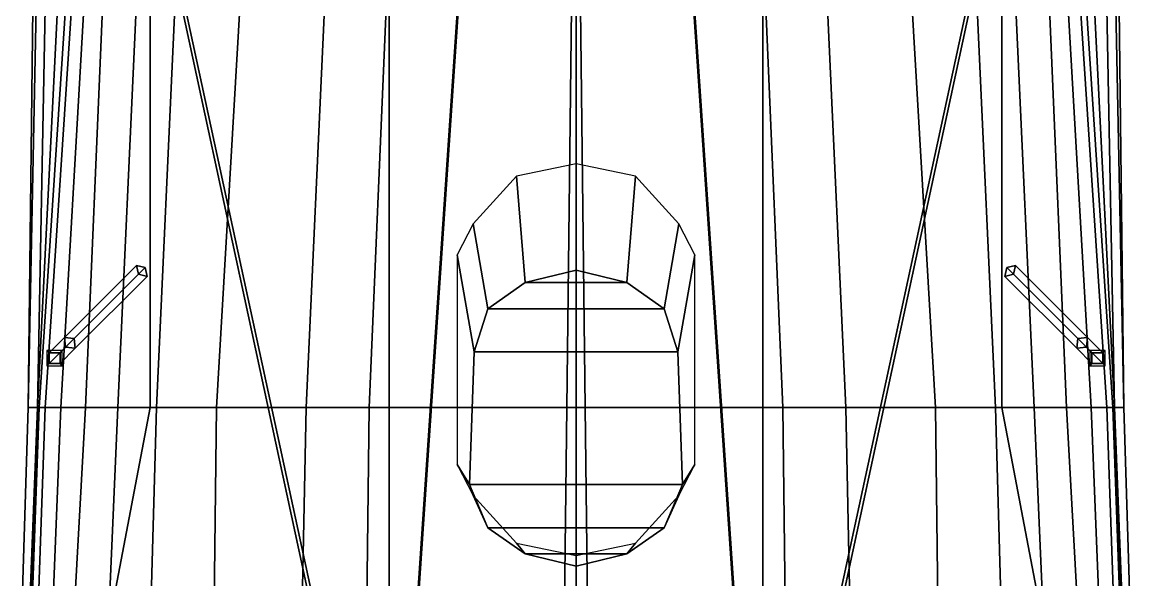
# Model space of a CAD drawing. Extents: x -3.8 to 3.8, y -36.3 to 36.3.
# Drawn here: x -3.59 to 3.59, y 6.09 to 9.71 of the extents above; entities that cross this region are included whole.
import ezdxf

# ---------------------------------------------------------------- set-up
doc = ezdxf.new("R2010")
doc.units = 0
doc.layers.get('0').update_dxf_attribs({"linetype": 'CONTINUOUS'})
doc.layers.add('SUPERSTRUCTURE', color=3, linetype='CONTINUOUS')

msp = doc.modelspace()

# ---------------------------------------------------------------- linework, layer by layer
for points in [[(-3.52, 9.8, 3.67), (-3.44, 9.8, 3.01), (-3.49, 7.21, 3.01), (-3.55, 7.21, 3.67)], [(-3.52, 9.8, 3.79), (-3.52, 9.8, 3.67), (-3.55, 7.21, 3.67), (-3.55, 7.21, 3.79)], [(-3.5, 9.8, 3.84), (-3.52, 9.8, 3.79), (-3.55, 7.21, 3.79)], [(-3.44, 9.8, 3.01), (-3.36, 9.8, 1.72), (-3.49, 7.21, 1.71), (-3.49, 7.21, 3.01)], [(-3.36, 9.8, 1.72), (-3.31, 9.8, 1.01), (-3.48, 7.21, 1.01), (-3.49, 7.21, 1.71)], [(-3.31, 9.8, 1.01), (-3.27, 9.8, 0.27), (-3.44, 7.21, 0.34), (-3.48, 7.21, 1.01)], [(-3.27, 9.8, 0.27), (-3.19, 9.8), (-3.34, 7.21), (-3.44, 7.21, 0.34)], [(-3.19, 9.8), (-3.07, 9.8, -0.27), (-3.18, 7.21, -0.27), (-3.34, 7.21)], [(-3.07, 9.8, -0.27), (-2.85, 9.8, -0.57), (-2.97, 7.21, -0.57), (-3.18, 7.21, -0.27)], [(-2.85, 9.8, -0.57), (-2.6, 9.8, -0.82), (-2.72, 7.21, -0.82), (-2.97, 7.21, -0.57)], [(-2.6, 9.8, -0.82), (-2.18, 9.8, -1.11), (-2.33, 7.21, -1.11), (-2.72, 7.21, -0.82)], [(-2.18, 9.8, -1.11), (-1.63, 9.8, -1.38), (-1.75, 7.21, -1.38), (-2.33, 7.21, -1.11)], [(-1.63, 9.8, -1.38), (-1.23, 9.8, -1.53), (-1.34, 7.21, -1.53), (-1.75, 7.21, -1.38)], [(-1.23, 9.8, -1.53), (-0.03, 9.8, -1.93), (-0.06, 7.21, -1.93), (-1.34, 7.21, -1.53)], [(0, 7.21, -1.93), (-0.06, 7.21, -1.93), (-0.03, 9.8, -1.93), (0, 9.8, -1.93)], [(0, 9.8, -1.93), (0.03, 9.8, -1.93), (0.06, 7.21, -1.93), (0, 7.21, -1.93)], [(1.34, 7.21, -1.53), (0.06, 7.21, -1.93), (0.03, 9.8, -1.93), (1.23, 9.8, -1.53)], [(1.75, 7.21, -1.38), (1.34, 7.21, -1.53), (1.23, 9.8, -1.53), (1.63, 9.8, -1.38)], [(2.33, 7.21, -1.11), (1.75, 7.21, -1.38), (1.63, 9.8, -1.38), (2.18, 9.8, -1.11)], [(2.72, 7.21, -0.82), (2.33, 7.21, -1.11), (2.18, 9.8, -1.11), (2.6, 9.8, -0.82)], [(2.97, 7.21, -0.57), (2.72, 7.21, -0.82), (2.6, 9.8, -0.82), (2.85, 9.8, -0.57)], [(3.18, 7.21, -0.27), (2.97, 7.21, -0.57), (2.85, 9.8, -0.57), (3.07, 9.8, -0.27)], [(3.34, 7.21), (3.18, 7.21, -0.27), (3.07, 9.8, -0.27), (3.19, 9.8)], [(3.44, 7.21, 0.34), (3.34, 7.21), (3.19, 9.8), (3.27, 9.8, 0.27)], [(3.48, 7.21, 1.01), (3.44, 7.21, 0.34), (3.27, 9.8, 0.27), (3.31, 9.8, 1.01)], [(3.49, 7.21, 1.71), (3.48, 7.21, 1.01), (3.31, 9.8, 1.01), (3.36, 9.8, 1.72)], [(3.49, 7.21, 3.01), (3.49, 7.21, 1.71), (3.36, 9.8, 1.72), (3.44, 9.8, 3.01)], [(3.55, 7.21, 3.67), (3.49, 7.21, 3.01), (3.44, 9.8, 3.01), (3.52, 9.8, 3.67)], [(3.55, 7.21, 3.79), (3.55, 7.21, 3.79), (3.52, 9.8, 3.79), (3.5, 9.8, 3.84)], [(3.55, 7.21, 3.79), (3.55, 7.21, 3.67), (3.52, 9.8, 3.67), (3.52, 9.8, 3.79)], [(-3.3164, 7.6644, 6.14), (-3.3093, 7.6007, 6.16), (-2.8355, 8.0745, 6.69), (-2.8497, 8.131, 6.65)], [(-3.2527, 7.6573, 6.12), (-3.3164, 7.6644, 6.14), (-2.8497, 8.131, 6.65), (-2.7931, 8.1169, 6.63)], [(-3.2456, 7.5936, 6.14), (-3.2527, 7.6573, 6.12), (-2.7931, 8.1169, 6.63), (-2.779, 8.0603, 6.65)], [(-2.8355, 8.0745, 6.69), (-2.779, 8.0603, 6.65), (-2.7931, 8.1169, 6.63), (-2.8497, 8.131, 6.65)], [(2.8355, 8.0745, 6.69), (2.8497, 8.131, 6.65), (2.7931, 8.1169, 6.63), (2.779, 8.0603, 6.65)], [(3.2527, 7.6573, 6.12), (3.2456, 7.5936, 6.14), (2.779, 8.0603, 6.65), (2.7931, 8.1169, 6.63)], [(3.3164, 7.6644, 6.14), (3.2527, 7.6573, 6.12), (2.7931, 8.1169, 6.63), (2.8497, 8.131, 6.65)], [(3.3093, 7.6007, 6.16), (3.3164, 7.6644, 6.14), (2.8497, 8.131, 6.65), (2.8355, 8.0745, 6.69)], [(-3.3093, 7.6007, 6.16), (-3.2456, 7.5936, 6.14), (-2.779, 8.0603, 6.65), (-2.8355, 8.0745, 6.69)], [(3.2456, 7.5936, 6.14), (3.3093, 7.6007, 6.16), (2.8355, 8.0745, 6.69), (2.779, 8.0603, 6.65)], [(-3.4154, 7.5654, 5.81), (-3.4154, 7.4946, 5.84), (-3.3093, 7.6007, 6.16), (-3.3164, 7.6644, 6.14)], [(-3.3446, 7.5654, 5.77), (-3.4154, 7.5654, 5.81), (-3.3164, 7.6644, 6.14), (-3.2527, 7.6573, 6.12)], [(-3.3446, 7.4946, 5.81), (-3.3446, 7.5654, 5.77), (-3.2527, 7.6573, 6.12), (-3.2456, 7.5936, 6.14)], [(3.3446, 7.5654, 5.77), (3.3446, 7.4946, 5.81), (3.2456, 7.5936, 6.14), (3.2527, 7.6573, 6.12)], [(3.4154, 7.5654, 5.81), (3.3446, 7.5654, 5.77), (3.2527, 7.6573, 6.12), (3.3164, 7.6644, 6.14)], [(3.4154, 7.4946, 5.84), (3.4154, 7.5654, 5.81), (3.3164, 7.6644, 6.14), (3.3093, 7.6007, 6.16)], [(-3.4295, 7.5795, 3.79), (-3.4295, 7.4805, 3.79), (-3.4154, 7.4946, 5.84), (-3.4154, 7.5654, 5.81)], [(-3.3305, 7.5795, 3.79), (-3.4295, 7.5795, 3.79), (-3.4154, 7.5654, 5.81), (-3.3446, 7.5654, 5.77)], [(-3.4154, 7.4946, 5.84), (-3.3446, 7.4946, 5.81), (-3.2456, 7.5936, 6.14), (-3.3093, 7.6007, 6.16)], [(-3.3305, 7.4805, 3.79), (-3.3305, 7.5795, 3.79), (-3.3446, 7.5654, 5.77), (-3.3446, 7.4946, 5.81)], [(3.3446, 7.4946, 5.81), (3.4154, 7.4946, 5.84), (3.3093, 7.6007, 6.16), (3.2456, 7.5936, 6.14)], [(3.3305, 7.5795, 3.79), (3.3305, 7.4805, 3.79), (3.3446, 7.4946, 5.81), (3.3446, 7.5654, 5.77)], [(3.4295, 7.5795, 3.79), (3.3305, 7.5795, 3.79), (3.3446, 7.5654, 5.77), (3.4154, 7.5654, 5.81)], [(3.4295, 7.4805, 3.79), (3.4295, 7.5795, 3.79), (3.4154, 7.5654, 5.81), (3.4154, 7.4946, 5.84)], [(-3.4295, 7.4805, 3.79), (-3.3305, 7.4805, 3.79), (-3.3446, 7.4946, 5.81), (-3.4154, 7.4946, 5.84)], [(3.3305, 7.4805, 3.79), (3.4295, 7.4805, 3.79), (3.4154, 7.4946, 5.84), (3.3446, 7.4946, 5.81)], [(-3.49, 7.21, 3.01), (-3.49, 7.21, 1.71), (-3.58, 4.67, 1.69), (-3.59, 4.67, 2.99)], [(-3.55, 7.21, 3.67), (-3.49, 7.21, 3.01), (-3.59, 4.67, 2.99), (-3.59, 5.95, 3.62)], [(-3.55, 7.21, 3.79), (-3.55, 7.21, 3.67), (-3.59, 5.95, 3.62)], [(-3.49, 7.21, 1.71), (-3.48, 7.21, 1.01), (-3.57, 4.67, 1.01), (-3.58, 4.67, 1.69)], [(-3.48, 7.21, 1.01), (-3.44, 7.21, 0.34), (-3.53, 4.67, 0.34), (-3.57, 4.67, 1.01)], [(-3.44, 7.21, 0.34), (-3.34, 7.21), (-3.44, 4.67), (-3.53, 4.67, 0.34)], [(-3.34, 7.21), (-3.18, 7.21, -0.27), (-3.32, 4.67, -0.27), (-3.44, 4.67)], [(-3.18, 7.21, -0.27), (-2.97, 7.21, -0.57), (-3.08, 4.67, -0.57), (-3.32, 4.67, -0.27)], [(-2.97, 7.21, -0.57), (-2.72, 7.21, -0.82), (-2.79, 4.67, -0.82), (-3.08, 4.67, -0.57)], [(-2.72, 7.21, -0.82), (-2.33, 7.21, -1.11), (-2.36, 4.67, -1.11), (-2.79, 4.67, -0.82)], [(-2.33, 7.21, -1.11), (-1.75, 7.21, -1.38), (-1.8, 4.67, -1.38), (-2.36, 4.67, -1.11)], [(-1.75, 7.21, -1.38), (-1.34, 7.21, -1.53), (-1.37, 4.67, -1.53), (-1.8, 4.67, -1.38)], [(-1.34, 7.21, -1.53), (-0.06, 7.21, -1.93), (-0.09, 4.67, -1.93), (-1.37, 4.67, -1.53)], [(0, 4.67, -1.93), (-0.09, 4.67, -1.93), (-0.06, 7.21, -1.93), (0, 7.21, -1.93)], [(0, 7.21, -1.93), (0.06, 7.21, -1.93), (0.09, 4.67, -1.93), (0, 4.67, -1.93)], [(1.37, 4.67, -1.53), (0.09, 4.67, -1.93), (0.06, 7.21, -1.93), (1.34, 7.21, -1.53)], [(1.8, 4.67, -1.38), (1.37, 4.67, -1.53), (1.34, 7.21, -1.53), (1.75, 7.21, -1.38)], [(2.36, 4.67, -1.11), (1.8, 4.67, -1.38), (1.75, 7.21, -1.38), (2.33, 7.21, -1.11)], [(2.79, 4.67, -0.82), (2.36, 4.67, -1.11), (2.33, 7.21, -1.11), (2.72, 7.21, -0.82)], [(3.08, 4.67, -0.57), (2.79, 4.67, -0.82), (2.72, 7.21, -0.82), (2.97, 7.21, -0.57)], [(3.32, 4.67, -0.27), (3.08, 4.67, -0.57), (2.97, 7.21, -0.57), (3.18, 7.21, -0.27)], [(3.44, 4.67), (3.32, 4.67, -0.27), (3.18, 7.21, -0.27), (3.34, 7.21)], [(3.53, 4.67, 0.34), (3.44, 4.67), (3.34, 7.21), (3.44, 7.21, 0.34)], [(3.57, 4.67, 1.01), (3.53, 4.67, 0.34), (3.44, 7.21, 0.34), (3.48, 7.21, 1.01)], [(3.58, 4.67, 1.69), (3.57, 4.67, 1.01), (3.48, 7.21, 1.01), (3.49, 7.21, 1.71)], [(3.59, 4.67, 2.99), (3.58, 4.67, 1.69), (3.49, 7.21, 1.71), (3.49, 7.21, 3.01)], [(3.59, 5.95, 3.62), (3.59, 4.67, 2.99), (3.49, 7.21, 3.01), (3.55, 7.21, 3.67)], [(3.59, 5.95, 3.62), (3.59, 5.95, 3.62), (3.55, 7.21, 3.67), (3.55, 7.21, 3.79)]]:
    msp.add_3dface(points)
at = {"layer": 'SUPERSTRUCTURE'}
for points in [[(-3.5, 14.19, 14.61), (-3.5, 14.28, 14.61), (-1.21, 3.68, 4.84), (-1.21, 3.57, 4.84)], [(-1.21, 3.57, 4.84), (-1.21, 3.68, 4.84), (-3.5, 14.28, 14.61), (-3.5, 14.19, 14.61)], [(1.21, 3.57, 4.84), (1.21, 3.68, 4.84), (3.5, 14.28, 14.61), (3.5, 14.19, 14.61)], [(3.5, 14.19, 14.61), (3.5, 14.28, 14.61), (1.21, 3.68, 4.84), (1.21, 3.57, 4.84)], [(-0.5, 13.67, 17.71), (-0.5, 13.76, 17.69), (-1.87, -6.46, 8.6), (-1.87, -6.57, 8.6)], [(-1.87, -6.57, 8.6), (-1.87, -6.46, 8.6), (-0.5, 13.76, 17.69), (-0.5, 13.67, 17.71)], [(1.87, -6.57, 8.6), (1.87, -6.46, 8.6), (0.5, 13.76, 17.69), (0.5, 13.67, 17.71)], [(0.5, 13.67, 17.71), (0.5, 13.76, 17.69), (1.87, -6.46, 8.6), (1.87, -6.57, 8.6)], [(1.21, 2.48, 4.84), (1.21, 12.39, 4.84), (-1.21, 12.39, 4.84), (-1.21, 2.48, 4.84)], [(-3.5, 9.8, 3.84), (-3.55, 7.21, 3.79), (-2.76, 7.21, 4.18), (-2.76, 9.8, 4.18)], [(-1.21, 7.21, 4.18), (-1.21, 9.8, 4.18), (-2.76, 9.8, 4.18), (-2.76, 7.21, 4.18)], [(-1.21, 9.8, 4.84), (-1.21, 9.8, 4.18), (-1.21, 7.21, 4.18), (-1.21, 7.21, 4.84)], [(2.76, 7.21, 4.18), (2.76, 9.8, 4.18), (1.21, 9.8, 4.18), (1.21, 7.21, 4.18)], [(1.21, 7.21, 4.18), (1.21, 9.8, 4.18), (1.21, 9.8, 4.84), (1.21, 7.21, 4.84)], [(2.76, 9.8, 4.18), (2.76, 7.21, 4.18), (3.55, 7.21, 3.79), (3.5, 9.8, 3.84)], [(0, 8.79, 4.84), (-0.385, 8.71, 4.84), (-0.33, 8.02, 8.48), (0, 8.1, 8.48)], [(0.385, 8.71, 4.84), (0, 8.79, 4.84), (0, 8.1, 8.48), (0.33, 8.02, 8.48)], [(-0.385, 8.71, 4.84), (-0.6668, 8.4, 4.84), (-0.5716, 7.85, 8.48), (-0.33, 8.02, 8.48)], [(0.6668, 8.4, 4.84), (0.385, 8.71, 4.84), (0.33, 8.02, 8.48), (0.5716, 7.85, 8.48)], [(-0.6668, 8.4, 4.84), (-0.77, 8.2, 4.84), (-0.66, 7.57, 8.48), (-0.5716, 7.85, 8.48)], [(0.77, 8.2, 4.84), (0.6668, 8.4, 4.84), (0.5716, 7.85, 8.48), (0.66, 7.57, 8.48)], [(-0.77, 8.2, 4.84), (-0.77, 6.84, 4.84), (-0.69, 6.71, 8.45), (-0.66, 7.57, 8.48)], [(0.77, 6.84, 4.84), (0.77, 8.2, 4.84), (0.66, 7.57, 8.48), (0.69, 6.71, 8.45)], [(0.33, 8.02, 8.48), (0, 8.1, 8.48), (0, 8.1, 8.48), (-0.33, 8.02, 8.48)], [(0.5716, 7.85, 8.48), (0.33, 8.02, 8.48), (-0.33, 8.02, 8.48), (-0.5716, 7.85, 8.48)], [(0.66, 7.57, 8.48), (0.5716, 7.85, 8.48), (-0.5716, 7.85, 8.48), (-0.66, 7.57, 8.48)], [(0.69, 6.71, 8.45), (0.66, 7.57, 8.48), (-0.66, 7.57, 8.48), (-0.69, 6.71, 8.45)], [(-3.55, 7.21, 3.79), (-3.59, 5.95, 3.62), (-3, 5.95, 4.18), (-2.76, 7.21, 4.18)], [(-2.76, 7.21, 4.18), (-3, 5.95, 4.18), (-1.21, 5.95, 4.18), (-1.21, 7.21, 4.18)], [(-1.21, 7.21, 4.84), (-1.21, 7.21, 4.18), (-1.21, 5.95, 4.18), (-1.21, 5.95, 4.84)], [(1.21, 5.95, 4.18), (1.21, 7.21, 4.18), (1.21, 7.21, 4.84), (1.21, 5.95, 4.84)], [(1.21, 7.21, 4.18), (1.21, 5.95, 4.18), (3, 5.95, 4.18), (2.76, 7.21, 4.18)], [(2.76, 7.21, 4.18), (3, 5.95, 4.18), (3.59, 5.95, 3.62), (3.55, 7.21, 3.79)], [(-0.77, 6.84, 4.84), (-0.6668, 6.64, 4.84), (-0.5716, 6.43, 8.43), (-0.69, 6.71, 8.45)], [(0.6668, 6.64, 4.84), (0.77, 6.84, 4.84), (0.69, 6.71, 8.45), (0.5716, 6.43, 8.43)], [(0.5716, 6.43, 8.43), (0.69, 6.71, 8.45), (-0.69, 6.71, 8.45), (-0.5716, 6.43, 8.43)], [(-0.6668, 6.64, 4.84), (-0.385, 6.33, 4.84), (-0.33, 6.26, 8.42), (-0.5716, 6.43, 8.43)], [(0.385, 6.33, 4.84), (0.6668, 6.64, 4.84), (0.5716, 6.43, 8.43), (0.33, 6.26, 8.42)], [(0.33, 6.26, 8.42), (0.5716, 6.43, 8.43), (-0.5716, 6.43, 8.43), (-0.33, 6.26, 8.42)], [(-0.385, 6.33, 4.84), (0, 6.25, 4.84), (0, 6.18, 8.42), (-0.33, 6.26, 8.42)], [(0, 6.25, 4.84), (0.385, 6.33, 4.84), (0.33, 6.26, 8.42), (0, 6.18, 8.42)], [(0, 6.18, 8.42), (0.33, 6.26, 8.42), (-0.33, 6.26, 8.42), (0, 6.18, 8.42)]]:
    msp.add_3dface(points, dxfattribs=at)

doc.saveas('drawing.dxf')
